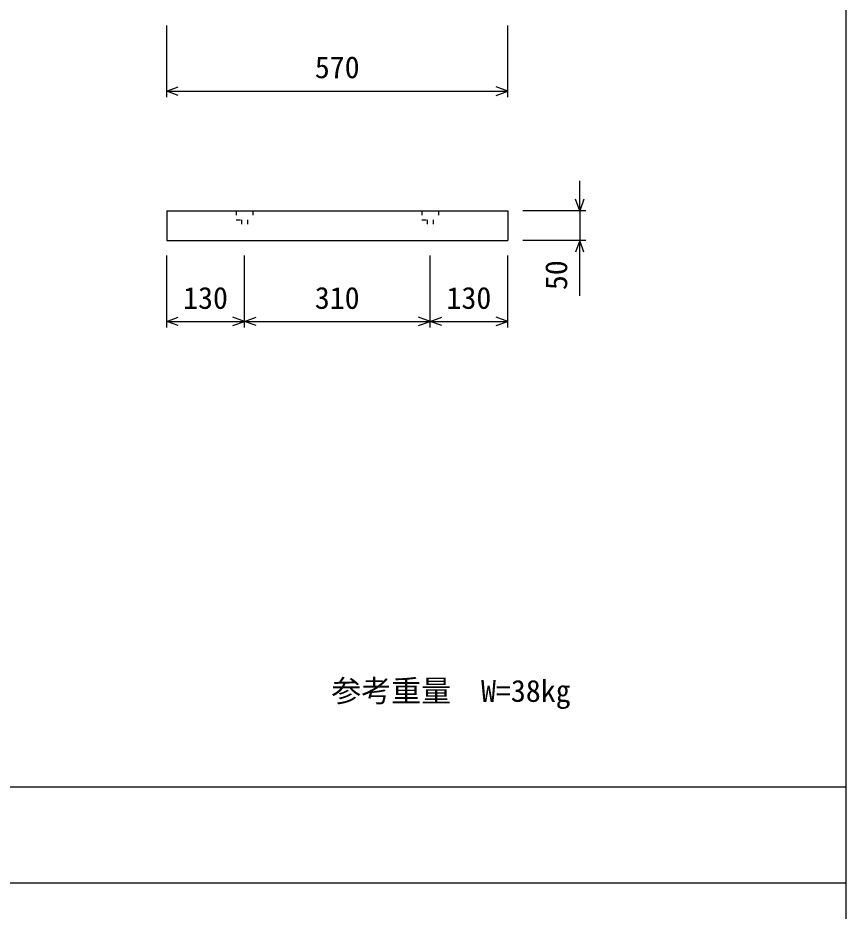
# Model space of a CAD drawing. Units: millimetres, scale not verified. Extents: x -12600 to 12600, y -8910 to 8910.
# Drawn here: x 7985 to 9368, y 3869 to 5362 of the extents above; entities that cross this region are included whole.
import ezdxf
from ezdxf.enums import TextEntityAlignment as Align

# ---------------------------------------------------------------- set-up
doc = ezdxf.new("R2010")
doc.units = ezdxf.units.MM
doc.header["$LTSCALE"] = 30
doc.linetypes.add('DOTTED', pattern=[1.75, 0.25, -1.5])
for name, color, linetype, lineweight in [('0-0_DIM', 7, 'Continuous', 25), ('0-4_OUTLINE', 3, 'Continuous', 25), ('0-5_OUTLINE2', 4, 'DOTTED', 25)]:
    doc.layers.add(name, color=color, linetype=linetype, lineweight=lineweight)
doc.styles.add('ＭＳ ゴシック', font='')
doc.styles.get('ＭＳ ゴシック').set_extended_font_data('MS Gothic')

msp = doc.modelspace()

# ---------------------------------------------------------------- linework, layer by layer
at = {"layer": '0-0_DIM'}
for p, q in [((8233.48, 5229.19), (8233.48, 5349.19)), ((8803.48, 5229.19), (8803.48, 5349.19)), ((8233.48, 5239.19), (8803.48, 5239.19)), ((8923.48, 5039.49), (8923.48, 5089.49)), ((8933.48, 5039.49), (8828.48, 5039.49)), ((8923.48, 5039.49), (8923.48, 4989.49)), ((8933.48, 4989.49), (8828.48, 4989.49)), ((8923.48, 4897.45), (8923.48, 4989.49)), ((8233.48, 4844.49), (8233.48, 4964.49)), ((8363.48, 4844.49), (8363.48, 4964.49)), ((8673.48, 4844.49), (8673.48, 4964.49)), ((8803.48, 4844.49), (8803.48, 4964.49)), ((8233.48, 4854.49), (8363.48, 4854.49)), ((8363.48, 4854.49), (8673.48, 4854.49)), ((8673.48, 4854.49), (8803.48, 4854.49)), ((2868.48, 4076.57), (9368.48, 4076.57)), ((2868.48, 3916.57), (9368.48, 3916.57))]:
    msp.add_line(p, q, dxfattribs=at)
msp.add_lwpolyline([(2868.48, 2376.57), (9368.48, 2376.57), (9368.48, 6676.57), (2868.48, 6676.57)], close=True, dxfattribs=at)
for points in [[(8252.93, 5232.1), (8233.48, 5239.19), (8252.93, 5246.27)], [(8784.02, 5232.1), (8803.48, 5239.19), (8784.02, 5246.27)], [(8930.56, 5058.95), (8923.48, 5039.49), (8916.39, 5058.95)], [(8930.56, 4970.03), (8923.48, 4989.49), (8916.39, 4970.03)], [(8252.93, 4847.41), (8233.48, 4854.49), (8252.93, 4861.57)], [(8344.02, 4847.41), (8363.48, 4854.49), (8344.02, 4861.57)], [(8382.93, 4847.41), (8363.48, 4854.49), (8382.93, 4861.57)], [(8654.02, 4847.41), (8673.48, 4854.49), (8654.02, 4861.57)], [(8692.93, 4847.41), (8673.48, 4854.49), (8692.93, 4861.57)], [(8784.02, 4847.41), (8803.48, 4854.49), (8784.02, 4861.57)]]:
    msp.add_lwpolyline(points, dxfattribs=at)
at = {"layer": '0-4_OUTLINE'}
for p, q in [((8233.48, 5039.49), (8803.48, 5039.49)), ((8803.48, 5039.49), (8803.48, 4989.49))]:
    msp.add_line(p, q, dxfattribs=at)
msp.add_lwpolyline([(8233.48, 5039.49), (8233.48, 4989.49), (8803.48, 4989.49)], dxfattribs=at)
at = {"layer": '0-5_OUTLINE2'}
for p, q in [((8349.48, 5039.49), (8349.48, 5024.49)), ((8377.48, 5039.49), (8377.48, 5024.49)), ((8659.48, 5039.49), (8659.48, 5024.49)), ((8687.48, 5039.49), (8687.48, 5024.49)), ((8349.48, 5024.49), (8377.48, 5024.49)), ((8358.48, 5024.49), (8358.48, 4989.49)), ((8368.48, 5024.49), (8368.48, 4989.49)), ((8659.48, 5024.49), (8687.48, 5024.49)), ((8668.48, 5024.49), (8668.48, 4989.49)), ((8678.48, 5024.49), (8678.48, 4989.49))]:
    msp.add_line(p, q, dxfattribs=at)

# ---------------------------------------------------------------- texts
at = {"layer": '0-0_DIM', "style": 'ＭＳ ゴシック'}
for s, p in [('570', (8480.98, 5249.87)), ('130', (8260.98, 4864.49)), ('310', (8480.98, 4864.49)), ('130', (8700.98, 4864.49)), ('参考重量\u3000W=38kg', (8508.58, 4207.84))]:
    msp.add_text(s, height=36.66, dxfattribs=at).set_placement(p, align=Align.BOTTOM_LEFT)
msp.add_text('50', height=36.66, rotation=90, dxfattribs=at).set_placement((8913.48, 4906.8), align=Align.BOTTOM_LEFT)

doc.saveas('drawing.dxf')
